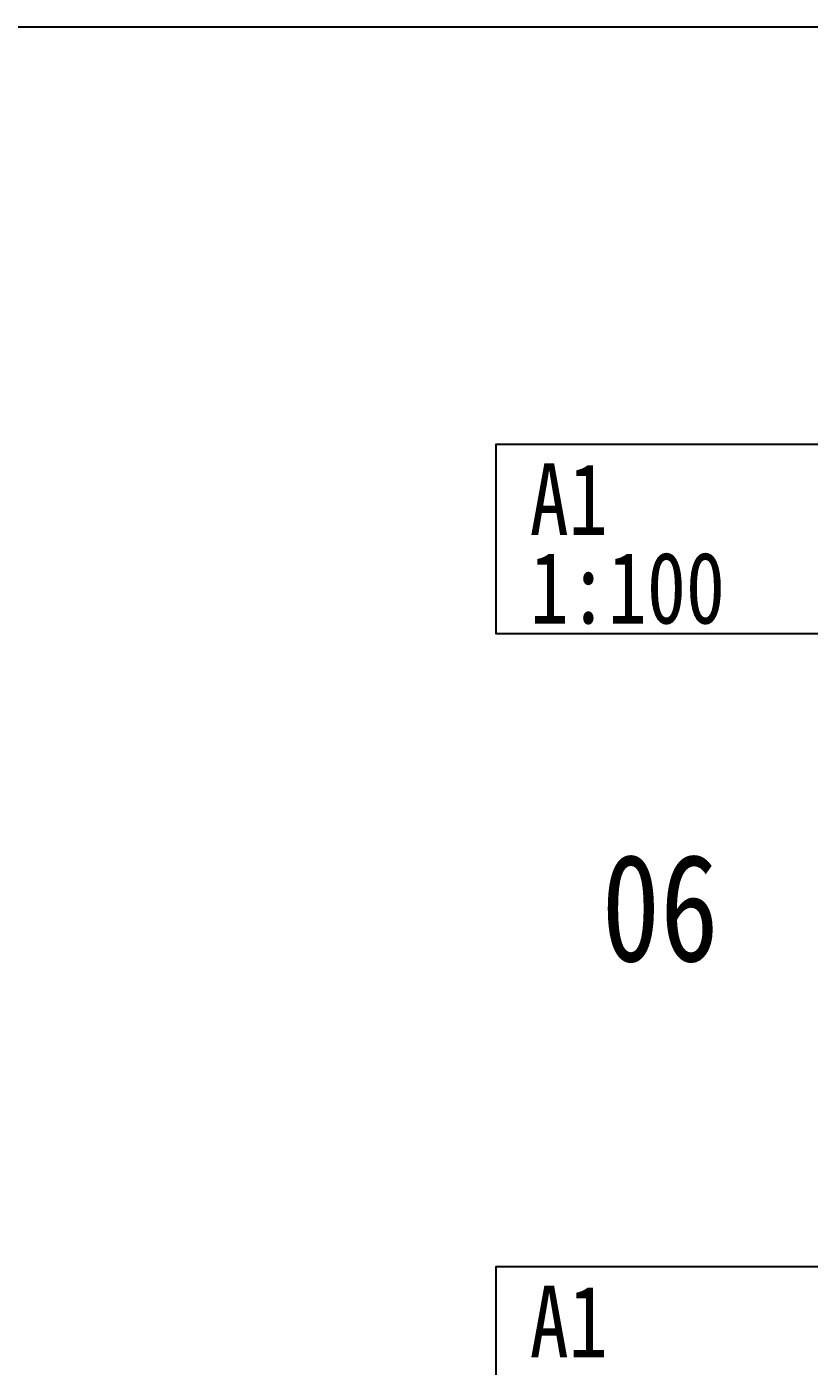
# Model space of a CAD drawing. Extents: x 27938 to 1507990, y 110129 to 923079.
# Drawn here: x 738571 to 811995, y 633092 to 758839 of the extents above; entities that cross this region are included whole.
import ezdxf

# ---------------------------------------------------------------- set-up
doc = ezdxf.new("R2010")
doc.units = 0
doc.header["$LTSCALE"] = 1000
doc.header["$MEASUREMENT"] = 0
doc.layers.add('text', color=7, linetype='Continuous')
doc.styles.add('黑体', font='simhei.ttf')

msp = doc.modelspace()

# ---------------------------------------------------------------- linework, layer by layer
at = {"color": 225, "ltscale": 0.5}
msp.add_lwpolyline([(247269, 758838.9), (1507989.5, 758838.9), (1507989.5, 110128.8), (247269, 110128.8)], close=True, dxfattribs=at)
at = {"layer": 'text', "color": 2}
for points in [[(813614.1, 701857), (782614.1, 701857), (782614.1, 719665.3), (813614.1, 719665.3)], [(813614.1, 624648.6), (782614.1, 624648.6), (782614.1, 642457), (813614.1, 642457)]]:
    msp.add_lwpolyline(points, close=True, dxfattribs=at)

# ---------------------------------------------------------------- texts
at = {"layer": 'text', "color": 2, "style": '黑体', "width": 0.8}
for s, p in [('A1', (785767.4, 711139.7)), ('1:100', (785777.3, 702813.6)), ('A1', (785767.4, 633931.4))]:
    msp.add_text(s, height=6729.45, dxfattribs=at).set_placement(p)
at = {"layer": 'text', "color": 1, "style": '黑体', "width": 0.8}
msp.add_text('06', height=10094.18, dxfattribs=at).set_placement((792512.3, 671103.9))

doc.saveas('drawing.dxf')
